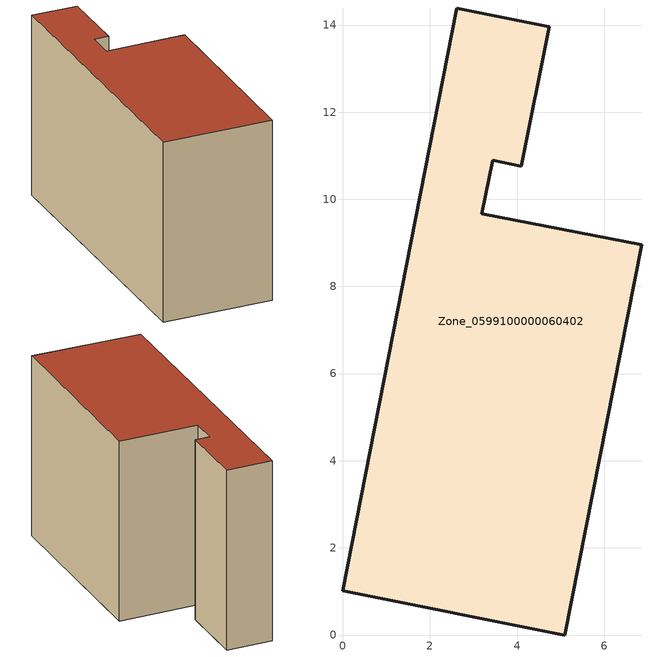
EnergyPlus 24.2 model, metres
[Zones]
Zone_0599100000060402
 floor ground (C_G): 5.09,0 0,1.02 2.61,14.39 4.74,13.96 4.1,10.76 3.44,10.89 3.19,9.67 6.86,8.96 z0
 wall outside (C_F): 3.44,10.89 4.1,10.76 4.74,13.96 2.61,14.39 0,1.02 5.09,0 6.86,8.96 3.19,9.67 3.44,10.89 z0:8.69
 roof outside (C_R): 5.09,0 6.86,8.96 3.19,9.67 3.44,10.89 4.1,10.76 4.74,13.96 2.61,14.39 0,1.02 z8.69
[BUILDING]
Pand.0599100000060402: North Axis=0; Terrain=City; Loads Convergence Tolerance Value=0.04; Temperature Convergence Tolerance Value=0.4; Solar Distribution=FullExterior; Maximum Number of Warmup Days=25; Minimum Number of Warmup Days=1
[Site:Location]
Rotterdam.The.Hague.AP_ZH_NLD Design_Conditions: Latitude=51.96; Longitude=4.45; Time Zone=1; Elevation=-4.5
[SITE:GROUNDTEMPERATURE:BUILDINGSURFACE]
18, 18, 18, 18, 18, 18, 18, 18, 18, 18, 18, 18
[MATERIAL] Thermal Absorptance=0.9; Solar Absorptance=0.7; Visible Absorptance=0.7
Name | Roughness | Thickness | Conductivity | Density | Specific Heat
G.TI.1975-1991 | MediumSmooth | 0.15 | 0.288461 | 540 | 1210
F.TI.1975-1991 | Rough | 0.3 | 0.230769 | 1920 | 840
R.TI.1975-1991 | MediumRough | 0.2 | 0.153846 | 1500 | 1000
[CONSTRUCTION]
C_G: G.TI.1975-1991
C_F: F.TI.1975-1991
C_R: R.TI.1975-1991
[ZONE]
Zone_0599100000060402: Type=1; Multiplier=1; Ceiling Height=Autocalculate; Volume=Autocalculate; Floor Area=autocalculate; Part of Total Floor Area=Yes
[ZONEINFILTRATION:DESIGNFLOWRATE]
Infil_Zone_0599100000060402: Zone or ZoneList or Space or SpaceList=Zone_0599100000060402; Schedule=AlwaysOn; Design Flow Rate Calculation Method=Flow/Area; Flow Rate per Floor Area=0.003; Constant Term Coefficient=1; Temperature Term Coefficient=0; Velocity Term Coefficient=0; Velocity Squared Term Coefficient=0
[HVACTEMPLATE:ZONE:IDEALLOADSAIRSYSTEM]
Zone_0599100000060402: Maximum Heating Supply Air Temperature=50; Minimum Cooling Supply Air Temperature=13; Maximum Heating Supply Air Humidity Ratio=0.0156; Minimum Cooling Supply Air Humidity Ratio=0.0077; Heating Limit=NoLimit; Cooling Limit=NoLimit; Dehumidification Control Type=ConstantSensibleHeatRatio; Cooling Sensible Heat Ratio=0.7; Dehumidification Setpoint=60; Humidification Control Type=None; Humidification Setpoint=30; Outdoor Air Method=None; Outdoor Air Flow Rate per Person=0.00944; Outdoor Air Flow Rate per Zone Floor Area=0; Outdoor Air Flow Rate per Zone=0; Demand Controlled Ventilation Type=None; Outdoor Air Economizer Type=NoEconomizer; Heat Recovery Type=None; Sensible Heat Recovery Effectiveness=0.7; Latent Heat Recovery Effectiveness=0.65
[ZONECONTROL:THERMOSTAT]
ThermostatControl_Zone_0599100000060402: Zone or ZoneList=Zone_0599100000060402; Control Type Schedule=DualSetpointControlType; Control 1=Thermostat_Zone_0599100000060402; Temperature Difference Between Cutout And Setpoint=0
[THERMOSTATSETPOINT:DUALSETPOINT]
Thermostat_Zone_0599100000060402: Heating Setpoint Temperature Schedule=HeatingSetpoint_Zone_0599100000060402; Cooling Setpoint Temperature Schedule=CoolingSetpoint_Zone_0599100000060402
[SCHEDULE:COMPACT]
HeatingSetpoint_Zone_0599100000060402: Through: 12/31, For: AllDays, Until: 24:00, 21
CoolingSetpoint_Zone_0599100000060402: Through: 12/31, For: AllDays, Until: 24:00, 24
DualSetpointControlType: Through: 12/31, For: AllDays, Until: 24:00, 4
AlwaysOn: Through: 12/31, For: AllDays, Until: 24:00, 1
